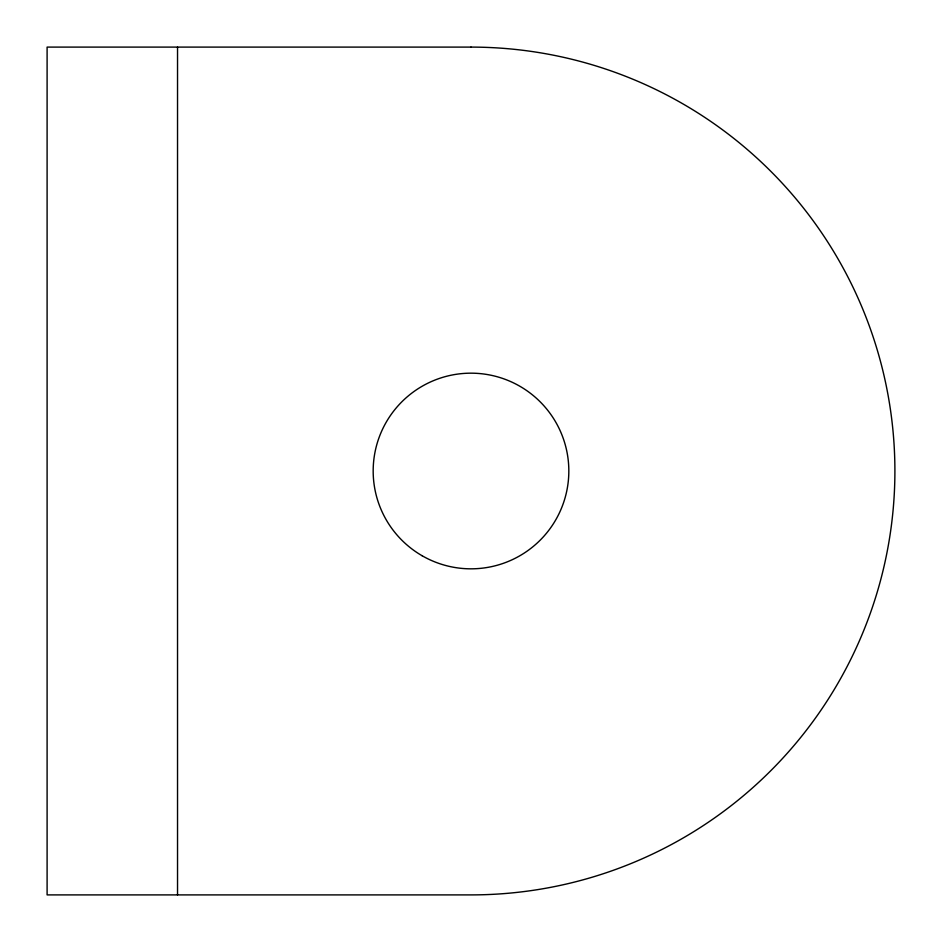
<?xml version="1.0" encoding="UTF-8"?>
<svg xmlns="http://www.w3.org/2000/svg" width="942" height="942" viewBox="0 0 942 942"><rect width="100%" height="100%" fill="white"/><g stroke="black" fill="none" stroke-linecap="round" stroke-linejoin="round"><path stroke-width="1.41" d="M177.532 47.1L177.532 894.9M471 47.1L47.1 47.1L47.1 894.9L471 894.9A423.9 423.9 0 0 0 894.9 471A423.9 423.9 0 0 0 471 47.1M422.087 555.721A97.827 97.827 0 0 0 568.827 471A97.827 97.827 0 0 0 422.087 386.279A97.827 97.827 0 0 0 422.087 555.721"/></g></svg>
